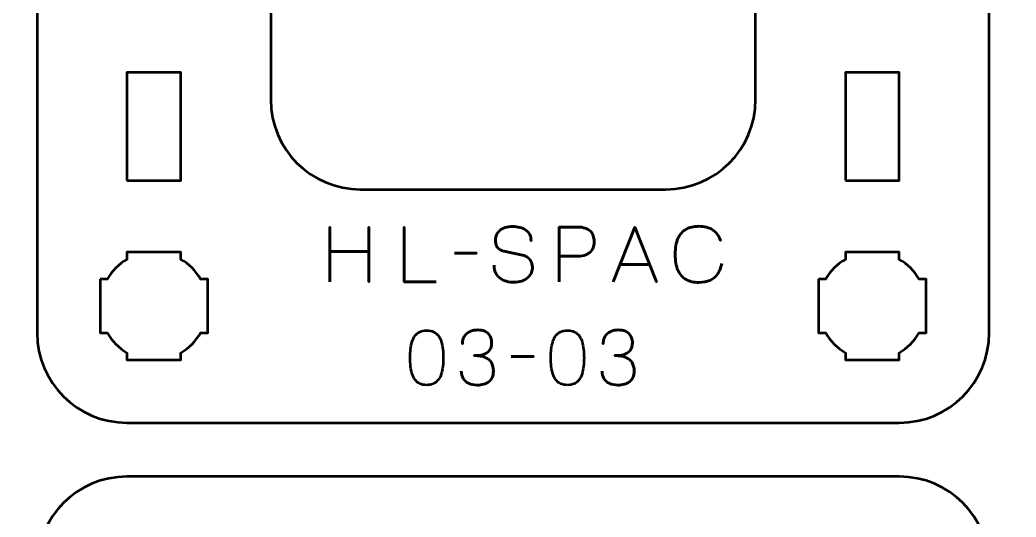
# Model space of a CAD drawing. Header units: centimetres. Extents: x -21 to 0, y -29.7 to 0.
# Drawn here: x -16.95 to -11.4, y -23.23 to -20.46 of the extents above; entities that cross this region are included whole.
import ezdxf

# ---------------------------------------------------------------- set-up
doc = ezdxf.new("R2010")
doc.units = ezdxf.units.CM
doc.header["$MEASUREMENT"] = 0
doc.layers.add('Layer 1', color=7, linetype='Continuous')

msp = doc.modelspace()

# ---------------------------------------------------------------- linework, layer by layer
at = {"layer": 'Layer 1', "lineweight": 53}
for points in [[(-16.35, -21.35), (-16.05, -21.35), (-16.05, -20.75), (-16.35, -20.75), (-16.35, -21.35)], [(-12.35, -21.35), (-12.05, -21.35), (-12.05, -20.75), (-12.35, -20.75), (-12.35, -21.35)]]:
    msp.add_lwpolyline(points, close=True, dxfattribs=at)
at = {"layer": 'Layer 1', "color": 1, "lineweight": 53}
msp.add_open_spline([(-21.00003, -29.19995), (-21.00003, -29.19995), (-21.00003, -2.89992), (-21.00003, -2.89992), (-21.00003, -2.89992), (-21.00003, -2.81709), (-20.93286, -2.74992), (-20.85003, -2.74992), (-20.85003, -2.74992), (-20.7672, -2.74992), (-20.70003, -2.68275), (-20.70003, -2.59992), (-20.70003, -2.59992), (-20.70003, -2.51709), (-20.7672, -2.44992), (-20.85003, -2.44992), (-20.85003, -2.44992), (-20.93286, -2.44992), (-21.00003, -2.38275), (-21.00003, -2.29992), (-21.00003, -2.29992), (-21.00003, -2.21709), (-20.93286, -2.14992), (-20.85003, -2.14992), (-20.85003, -2.14992), (-20.7672, -2.14992), (-20.70003, -2.08275), (-20.70003, -1.99992), (-20.70003, -1.99992), (-20.70003, -1.91709), (-20.7672, -1.84992), (-20.85003, -1.84992), (-20.85003, -1.84992), (-20.93286, -1.84992), (-21.00003, -1.78275), (-21.00003, -1.69992), (-21.00003, -1.69992), (-21.00003, -1.61709), (-20.93286, -1.54992), (-20.85003, -1.54992), (-20.85003, -1.54992), (-20.7672, -1.54992), (-20.70003, -1.48275), (-20.70003, -1.39992), (-20.70003, -1.39992), (-20.70003, -1.31709), (-20.7672, -1.24992), (-20.85003, -1.24992), (-20.85003, -1.24992), (-20.93286, -1.24992), (-21.00003, -1.18275), (-21.00003, -1.09992), (-21.00003, -1.09992), (-21.00003, -1.09992), (-21.00003, -0.49992), (-21.00003, -0.49992), (-21.00003, -0.49992), (-21.00003, -0.22295), (-20.77694, 0.00004), (-20.49994, 0.00004), (-20.49994, 0.00004), (-20.49994, 0.00004), (-0.50008, 0.00004), (-0.50008, 0.00004), (-0.50008, 0.00004), (-0.22294, 0.00004), (0.00002, -0.22295), (0.00002, -0.49992), (0.00002, -0.49992), (0.00002, -0.49992), (0.00002, -29.19995), (0.00002, -29.19995), (0.00002, -29.19995), (0.00002, -29.47695), (-0.22294, -29.70004), (-0.50008, -29.70004), (-0.50008, -29.70004), (-0.50008, -29.70004), (-20.49994, -29.70004), (-20.49994, -29.70004), (-20.49994, -29.70004), (-20.77694, -29.70004), (-21.00003, -29.47695), (-21.00003, -29.19995)], degree=3, knots=[0, 0, 0, 0, 0.047619, 0.047619, 0.047619, 0.047619, 0.0952381, 0.0952381, 0.0952381, 0.0952381, 0.1428571, 0.1428571, 0.1428571, 0.1428571, 0.1904762, 0.1904762, 0.1904762, 0.1904762, 0.2380952, 0.2380952, 0.2380952, 0.2380952, 0.2857143, 0.2857143, 0.2857143, 0.2857143, 0.3333333, 0.3333333, 0.3333333, 0.3333333, 0.3809524, 0.3809524, 0.3809524, 0.3809524, 0.4285714, 0.4285714, 0.4285714, 0.4285714, 0.4761905, 0.4761905, 0.4761905, 0.4761905, 0.5238095, 0.5238095, 0.5238095, 0.5238095, 0.5714286, 0.5714286, 0.5714286, 0.5714286, 0.6190476, 0.6190476, 0.6190476, 0.6190476, 0.6666667, 0.6666667, 0.6666667, 0.6666667, 0.7142857, 0.7142857, 0.7142857, 0.7142857, 0.7619048, 0.7619048, 0.7619048, 0.7619048, 0.8095238, 0.8095238, 0.8095238, 0.8095238, 0.8571429, 0.8571429, 0.8571429, 0.8571429, 0.9047619, 0.9047619, 0.9047619, 0.9047619, 0.952381, 0.952381, 0.952381, 0.952381, 1, 1, 1, 1], dxfattribs=at)
at = {"layer": 'Layer 1', "color": 3, "lineweight": 53}
for points in [[(-16.85, -22.2), (-16.85, -22.2), (-16.85, -17.9), (-16.85, -17.9), (-16.85, -17.9), (-16.85, -17.62391), (-16.62609, -17.4), (-16.35, -17.4), (-16.35, -17.4), (-16.35, -17.4), (-12.05, -17.4), (-12.05, -17.4), (-12.05, -17.4), (-11.77391, -17.4), (-11.55, -17.62391), (-11.55, -17.9), (-11.55, -17.9), (-11.55, -17.9), (-11.55, -22.2), (-11.55, -22.2), (-11.55, -22.2), (-11.55, -22.47609), (-11.77391, -22.7), (-12.05, -22.7), (-12.05, -22.7), (-12.05, -22.7), (-16.35, -22.7), (-16.35, -22.7), (-16.35, -22.7), (-16.62609, -22.7), (-16.85, -22.47609), (-16.85, -22.2)], [(-16.85, -27.8), (-16.85, -27.8), (-16.85, -23.5), (-16.85, -23.5), (-16.85, -23.5), (-16.85, -23.22391), (-16.62609, -23), (-16.35, -23), (-16.35, -23), (-16.35, -23), (-12.05, -23), (-12.05, -23), (-12.05, -23), (-11.77391, -23), (-11.55, -23.22391), (-11.55, -23.5), (-11.55, -23.5), (-11.55, -23.5), (-11.55, -27.8), (-11.55, -27.8), (-11.55, -27.8), (-11.55, -28.07609), (-11.77391, -28.3), (-12.05, -28.3), (-12.05, -28.3), (-12.05, -28.3), (-16.35, -28.3), (-16.35, -28.3), (-16.35, -28.3), (-16.62609, -28.3), (-16.85, -28.07609), (-16.85, -27.8)]]:
    msp.add_open_spline(points, degree=3, knots=[0, 0, 0, 0, 0.125, 0.125, 0.125, 0.125, 0.25, 0.25, 0.25, 0.25, 0.375, 0.375, 0.375, 0.375, 0.5, 0.5, 0.5, 0.5, 0.625, 0.625, 0.625, 0.625, 0.75, 0.75, 0.75, 0.75, 0.875, 0.875, 0.875, 0.875, 1, 1, 1, 1], dxfattribs=at)
at = {"layer": 'Layer 1', "lineweight": 53}
for points, knots in [([(-15.55, -20.9), (-15.55, -20.9), (-15.55, -19.2), (-15.55, -19.2), (-15.55, -19.2), (-15.55, -18.92391), (-15.32609, -18.7), (-15.05, -18.7), (-15.05, -18.7), (-15.05, -18.7), (-13.35, -18.7), (-13.35, -18.7), (-13.35, -18.7), (-13.07391, -18.7), (-12.85, -18.92391), (-12.85, -19.2), (-12.85, -19.2), (-12.85, -19.2), (-12.85, -20.9), (-12.85, -20.9), (-12.85, -20.9), (-12.85, -21.17609), (-13.07391, -21.4), (-13.35, -21.4), (-13.35, -21.4), (-13.35, -21.4), (-15.05, -21.4), (-15.05, -21.4), (-15.05, -21.4), (-15.32609, -21.4), (-15.55, -21.17609), (-15.55, -20.9)], [0, 0, 0, 0, 0.125, 0.125, 0.125, 0.125, 0.25, 0.25, 0.25, 0.25, 0.375, 0.375, 0.375, 0.375, 0.5, 0.5, 0.5, 0.5, 0.625, 0.625, 0.625, 0.625, 0.75, 0.75, 0.75, 0.75, 0.875, 0.875, 0.875, 0.875, 1, 1, 1, 1]), ([(-16.5, -21.9), (-16.5, -21.9), (-16.45985, -21.9), (-16.45985, -21.9), (-16.45985, -21.9), (-16.4335, -21.85447), (-16.39553, -21.8165), (-16.35, -21.79015), (-16.35, -21.79015), (-16.35, -21.79015), (-16.35, -21.75), (-16.35, -21.75), (-16.35, -21.75), (-16.35, -21.75), (-16.2, -21.75), (-16.2, -21.75), (-16.2, -21.75), (-16.2, -21.75), (-16.05, -21.75), (-16.05, -21.75), (-16.05, -21.75), (-16.05, -21.75), (-16.05, -21.79015), (-16.05, -21.79015), (-16.05, -21.79015), (-16.00447, -21.8165), (-15.9665, -21.85447), (-15.94015, -21.9), (-15.94015, -21.9), (-15.94015, -21.9), (-15.9, -21.9), (-15.9, -21.9), (-15.9, -21.9), (-15.9, -21.9), (-15.9, -22.05), (-15.9, -22.05), (-15.9, -22.05), (-15.9, -22.05), (-15.9, -22.2), (-15.9, -22.2), (-15.9, -22.2), (-15.9, -22.2), (-15.94015, -22.2), (-15.94015, -22.2), (-15.94015, -22.2), (-15.9665, -22.24553), (-16.00447, -22.2835), (-16.05, -22.30985), (-16.05, -22.30985), (-16.05, -22.30985), (-16.05, -22.35), (-16.05, -22.35), (-16.05, -22.35), (-16.05, -22.35), (-16.2, -22.35), (-16.2, -22.35), (-16.2, -22.35), (-16.2, -22.35), (-16.35, -22.35), (-16.35, -22.35), (-16.35, -22.35), (-16.35, -22.35), (-16.35, -22.30985), (-16.35, -22.30985), (-16.35, -22.30985), (-16.39553, -22.2835), (-16.4335, -22.24553), (-16.45985, -22.2), (-16.45985, -22.2), (-16.45985, -22.2), (-16.5, -22.2), (-16.5, -22.2), (-16.5, -22.2), (-16.5, -22.2), (-16.5, -22.05), (-16.5, -22.05), (-16.5, -22.05), (-16.5, -22.05), (-16.5, -21.9), (-16.5, -21.9)], [0, 0, 0, 0, 0.05, 0.05, 0.05, 0.05, 0.1, 0.1, 0.1, 0.1, 0.15, 0.15, 0.15, 0.15, 0.2, 0.2, 0.2, 0.2, 0.25, 0.25, 0.25, 0.25, 0.3, 0.3, 0.3, 0.3, 0.35, 0.35, 0.35, 0.35, 0.4, 0.4, 0.4, 0.4, 0.45, 0.45, 0.45, 0.45, 0.5, 0.5, 0.5, 0.5, 0.55, 0.55, 0.55, 0.55, 0.6, 0.6, 0.6, 0.6, 0.65, 0.65, 0.65, 0.65, 0.7, 0.7, 0.7, 0.7, 0.75, 0.75, 0.75, 0.75, 0.8, 0.8, 0.8, 0.8, 0.85, 0.85, 0.85, 0.85, 0.9, 0.9, 0.9, 0.9, 0.95, 0.95, 0.95, 0.95, 1, 1, 1, 1]), ([(-12.5, -21.9), (-12.5, -21.9), (-12.45985, -21.9), (-12.45985, -21.9), (-12.45985, -21.9), (-12.4335, -21.85447), (-12.39553, -21.8165), (-12.35, -21.79015), (-12.35, -21.79015), (-12.35, -21.79015), (-12.35, -21.75), (-12.35, -21.75), (-12.35, -21.75), (-12.35, -21.75), (-12.2, -21.75), (-12.2, -21.75), (-12.2, -21.75), (-12.2, -21.75), (-12.05, -21.75), (-12.05, -21.75), (-12.05, -21.75), (-12.05, -21.75), (-12.05, -21.79015), (-12.05, -21.79015), (-12.05, -21.79015), (-12.00447, -21.8165), (-11.9665, -21.85447), (-11.94015, -21.9), (-11.94015, -21.9), (-11.94015, -21.9), (-11.9, -21.9), (-11.9, -21.9), (-11.9, -21.9), (-11.9, -21.9), (-11.9, -22.05), (-11.9, -22.05), (-11.9, -22.05), (-11.9, -22.05), (-11.9, -22.2), (-11.9, -22.2), (-11.9, -22.2), (-11.9, -22.2), (-11.94015, -22.2), (-11.94015, -22.2), (-11.94015, -22.2), (-11.9665, -22.24553), (-12.00447, -22.2835), (-12.05, -22.30985), (-12.05, -22.30985), (-12.05, -22.30985), (-12.05, -22.35), (-12.05, -22.35), (-12.05, -22.35), (-12.05, -22.35), (-12.2, -22.35), (-12.2, -22.35), (-12.2, -22.35), (-12.2, -22.35), (-12.35, -22.35), (-12.35, -22.35), (-12.35, -22.35), (-12.35, -22.35), (-12.35, -22.30985), (-12.35, -22.30985), (-12.35, -22.30985), (-12.39553, -22.2835), (-12.4335, -22.24553), (-12.45985, -22.2), (-12.45985, -22.2), (-12.45985, -22.2), (-12.5, -22.2), (-12.5, -22.2), (-12.5, -22.2), (-12.5, -22.2), (-12.5, -22.05), (-12.5, -22.05), (-12.5, -22.05), (-12.5, -22.05), (-12.5, -21.9), (-12.5, -21.9)], [0, 0, 0, 0, 0.05, 0.05, 0.05, 0.05, 0.1, 0.1, 0.1, 0.1, 0.15, 0.15, 0.15, 0.15, 0.2, 0.2, 0.2, 0.2, 0.25, 0.25, 0.25, 0.25, 0.3, 0.3, 0.3, 0.3, 0.35, 0.35, 0.35, 0.35, 0.4, 0.4, 0.4, 0.4, 0.45, 0.45, 0.45, 0.45, 0.5, 0.5, 0.5, 0.5, 0.55, 0.55, 0.55, 0.55, 0.6, 0.6, 0.6, 0.6, 0.65, 0.65, 0.65, 0.65, 0.7, 0.7, 0.7, 0.7, 0.75, 0.75, 0.75, 0.75, 0.8, 0.8, 0.8, 0.8, 0.85, 0.85, 0.85, 0.85, 0.9, 0.9, 0.9, 0.9, 0.95, 0.95, 0.95, 0.95, 1, 1, 1, 1])]:
    msp.add_open_spline(points, degree=3, knots=knots, dxfattribs=at)
at = {"layer": 'Layer 1', "color": 5, "lineweight": 53}
for points, knots in [([(-15.2198, -21.91494), (-15.2198, -21.91494), (-15.2198, -21.74603), (-15.2198, -21.74603), (-15.2198, -21.74603), (-15.2198, -21.74603), (-15.00433, -21.74603), (-15.00433, -21.74603), (-15.00433, -21.74603), (-15.00433, -21.74603), (-15.00433, -21.91494), (-15.00433, -21.91494), (-15.00433, -21.91494), (-15.00433, -21.91494), (-15.00433, -21.61014), (-15.00433, -21.61014), (-15.00433, -21.61014), (-15.00433, -21.61014), (-15.00433, -21.74603), (-15.00433, -21.74603), (-15.00433, -21.74603), (-15.00433, -21.74603), (-15.2198, -21.74603), (-15.2198, -21.74603), (-15.2198, -21.74603), (-15.2198, -21.74603), (-15.2198, -21.61014), (-15.2198, -21.61014), (-15.2198, -21.61014), (-15.2198, -21.61014), (-15.2198, -21.91494), (-15.2198, -21.91494)], [0, 0, 0, 0, 0.125, 0.125, 0.125, 0.125, 0.25, 0.25, 0.25, 0.25, 0.375, 0.375, 0.375, 0.375, 0.5, 0.5, 0.5, 0.5, 0.625, 0.625, 0.625, 0.625, 0.75, 0.75, 0.75, 0.75, 0.875, 0.875, 0.875, 0.875, 1, 1, 1, 1]), ([(-14.62841, -21.91494), (-14.62841, -21.91494), (-14.80663, -21.91494), (-14.80663, -21.91494), (-14.80663, -21.91494), (-14.80663, -21.91494), (-14.80663, -21.60972), (-14.80663, -21.60972), (-14.80663, -21.60972), (-14.80663, -21.60972), (-14.80663, -21.91494), (-14.80663, -21.91494), (-14.80663, -21.91494), (-14.80663, -21.91494), (-14.62841, -21.91494), (-14.62841, -21.91494)], [0, 0, 0, 0, 0.25, 0.25, 0.25, 0.25, 0.5, 0.5, 0.5, 0.5, 0.75, 0.75, 0.75, 0.75, 1, 1, 1, 1]), ([(-14.30626, -21.82265), (-14.30612, -21.83952), (-14.30316, -21.85398), (-14.29723, -21.86605), (-14.29723, -21.86605), (-14.29137, -21.87804), (-14.28319, -21.88785), (-14.27289, -21.89547), (-14.27289, -21.89547), (-14.26252, -21.90302), (-14.25059, -21.90859), (-14.23712, -21.91219), (-14.23712, -21.91219), (-14.22371, -21.91572), (-14.20932, -21.91748), (-14.19408, -21.91748), (-14.19408, -21.91748), (-14.1787, -21.91741), (-14.16487, -21.91515), (-14.15252, -21.91085), (-14.15252, -21.91085), (-14.14024, -21.90654), (-14.12973, -21.90076), (-14.12091, -21.89349), (-14.12091, -21.89349), (-14.11216, -21.88622), (-14.10539, -21.87811), (-14.10059, -21.86908), (-14.10059, -21.86908), (-14.09579, -21.86005), (-14.09325, -21.85081), (-14.0929, -21.84128), (-14.0929, -21.84128), (-14.09248, -21.82879), (-14.09431, -21.81736), (-14.09833, -21.80706), (-14.09833, -21.80706), (-14.10236, -21.79676), (-14.10857, -21.78815), (-14.11696, -21.7811), (-14.11696, -21.7811), (-14.12529, -21.77404), (-14.1358, -21.7691), (-14.14836, -21.76635), (-14.14836, -21.76635), (-14.14836, -21.76635), (-14.25207, -21.74391), (-14.25207, -21.74391), (-14.25207, -21.74391), (-14.26181, -21.74187), (-14.27021, -21.73841), (-14.27712, -21.73361), (-14.27712, -21.73361), (-14.28404, -21.72875), (-14.2894, -21.72204), (-14.29307, -21.71343), (-14.29307, -21.71343), (-14.29674, -21.7049), (-14.29864, -21.69403), (-14.29864, -21.68084), (-14.29864, -21.68084), (-14.29864, -21.67082), (-14.29659, -21.66137), (-14.29243, -21.65248), (-14.29243, -21.65248), (-14.28834, -21.64359), (-14.28227, -21.63575), (-14.2743, -21.62884), (-14.2743, -21.62884), (-14.26633, -21.622), (-14.25645, -21.61663), (-14.24474, -21.61275), (-14.24474, -21.61275), (-14.23295, -21.6088), (-14.21948, -21.60683), (-14.20424, -21.60676), (-14.20424, -21.60676), (-14.18893, -21.60676), (-14.17489, -21.60852), (-14.16205, -21.61205), (-14.16205, -21.61205), (-14.14928, -21.61558), (-14.1382, -21.62066), (-14.12889, -21.62743), (-14.12889, -21.62743), (-14.11957, -21.6342), (-14.11238, -21.64253), (-14.10744, -21.65226), (-14.10744, -21.65226), (-14.1025, -21.66207), (-14.10017, -21.67329), (-14.10052, -21.68592), (-14.10052, -21.68592), (-14.10017, -21.67329), (-14.1025, -21.66207), (-14.10744, -21.65226), (-14.10744, -21.65226), (-14.11238, -21.64253), (-14.11957, -21.6342), (-14.12889, -21.62743), (-14.12889, -21.62743), (-14.1382, -21.62066), (-14.14928, -21.61558), (-14.16205, -21.61205), (-14.16205, -21.61205), (-14.17489, -21.60852), (-14.18893, -21.60676), (-14.20424, -21.60676), (-14.20424, -21.60676), (-14.21948, -21.60683), (-14.23295, -21.6088), (-14.24474, -21.61275), (-14.24474, -21.61275), (-14.25645, -21.61663), (-14.26633, -21.622), (-14.2743, -21.62884), (-14.2743, -21.62884), (-14.28227, -21.63575), (-14.28834, -21.64359), (-14.29243, -21.65248), (-14.29243, -21.65248), (-14.29659, -21.66137), (-14.29864, -21.67082), (-14.29864, -21.68084), (-14.29864, -21.68084), (-14.29864, -21.69403), (-14.29681, -21.7049), (-14.29328, -21.71336), (-14.29328, -21.71336), (-14.28968, -21.7219), (-14.28439, -21.72853), (-14.27747, -21.7334), (-14.27747, -21.7334), (-14.27056, -21.7382), (-14.26209, -21.74173), (-14.25207, -21.74391), (-14.25207, -21.74391), (-14.25207, -21.74391), (-14.14836, -21.76635), (-14.14836, -21.76635), (-14.14836, -21.76635), (-14.13552, -21.7691), (-14.12493, -21.77404), (-14.11661, -21.7811), (-14.11661, -21.7811), (-14.10821, -21.78815), (-14.10207, -21.79676), (-14.09812, -21.80706), (-14.09812, -21.80706), (-14.09424, -21.81736), (-14.09248, -21.82879), (-14.0929, -21.84128), (-14.0929, -21.84128), (-14.09325, -21.85081), (-14.09579, -21.86005), (-14.10059, -21.86908), (-14.10059, -21.86908), (-14.10539, -21.87811), (-14.11216, -21.88622), (-14.12091, -21.89349), (-14.12091, -21.89349), (-14.12973, -21.90076), (-14.14024, -21.90654), (-14.15252, -21.91085), (-14.15252, -21.91085), (-14.16487, -21.91515), (-14.1787, -21.91741), (-14.19408, -21.91748), (-14.19408, -21.91748), (-14.20932, -21.91748), (-14.22371, -21.91572), (-14.23712, -21.91219), (-14.23712, -21.91219), (-14.25059, -21.90859), (-14.26252, -21.90302), (-14.27289, -21.89547), (-14.27289, -21.89547), (-14.28319, -21.88785), (-14.29137, -21.87804), (-14.29723, -21.86605), (-14.29723, -21.86605), (-14.30316, -21.85398), (-14.30612, -21.83952), (-14.30626, -21.82265)], [0, 0, 0, 0, 0.0217391, 0.0217391, 0.0217391, 0.0217391, 0.0434783, 0.0434783, 0.0434783, 0.0434783, 0.0652174, 0.0652174, 0.0652174, 0.0652174, 0.0869565, 0.0869565, 0.0869565, 0.0869565, 0.1086957, 0.1086957, 0.1086957, 0.1086957, 0.1304348, 0.1304348, 0.1304348, 0.1304348, 0.1521739, 0.1521739, 0.1521739, 0.1521739, 0.173913, 0.173913, 0.173913, 0.173913, 0.1956522, 0.1956522, 0.1956522, 0.1956522, 0.2173913, 0.2173913, 0.2173913, 0.2173913, 0.2391304, 0.2391304, 0.2391304, 0.2391304, 0.2608696, 0.2608696, 0.2608696, 0.2608696, 0.2826087, 0.2826087, 0.2826087, 0.2826087, 0.3043478, 0.3043478, 0.3043478, 0.3043478, 0.326087, 0.326087, 0.326087, 0.326087, 0.3478261, 0.3478261, 0.3478261, 0.3478261, 0.3695652, 0.3695652, 0.3695652, 0.3695652, 0.3913043, 0.3913043, 0.3913043, 0.3913043, 0.4130435, 0.4130435, 0.4130435, 0.4130435, 0.4347826, 0.4347826, 0.4347826, 0.4347826, 0.4565217, 0.4565217, 0.4565217, 0.4565217, 0.4782609, 0.4782609, 0.4782609, 0.4782609, 0.5, 0.5, 0.5, 0.5, 0.5217391, 0.5217391, 0.5217391, 0.5217391, 0.5434783, 0.5434783, 0.5434783, 0.5434783, 0.5652174, 0.5652174, 0.5652174, 0.5652174, 0.5869565, 0.5869565, 0.5869565, 0.5869565, 0.6086957, 0.6086957, 0.6086957, 0.6086957, 0.6304348, 0.6304348, 0.6304348, 0.6304348, 0.6521739, 0.6521739, 0.6521739, 0.6521739, 0.673913, 0.673913, 0.673913, 0.673913, 0.6956522, 0.6956522, 0.6956522, 0.6956522, 0.7173913, 0.7173913, 0.7173913, 0.7173913, 0.7391304, 0.7391304, 0.7391304, 0.7391304, 0.7608696, 0.7608696, 0.7608696, 0.7608696, 0.7826087, 0.7826087, 0.7826087, 0.7826087, 0.8043478, 0.8043478, 0.8043478, 0.8043478, 0.826087, 0.826087, 0.826087, 0.826087, 0.8478261, 0.8478261, 0.8478261, 0.8478261, 0.8695652, 0.8695652, 0.8695652, 0.8695652, 0.8913043, 0.8913043, 0.8913043, 0.8913043, 0.9130435, 0.9130435, 0.9130435, 0.9130435, 0.9347826, 0.9347826, 0.9347826, 0.9347826, 0.9565217, 0.9565217, 0.9565217, 0.9565217, 0.9782609, 0.9782609, 0.9782609, 0.9782609, 1, 1, 1, 1]), ([(-13.94431, -21.91494), (-13.94431, -21.91494), (-13.94431, -21.60972), (-13.94431, -21.60972), (-13.94431, -21.60972), (-13.94431, -21.60972), (-13.84694, -21.60972), (-13.84694, -21.60972), (-13.84694, -21.60972), (-13.82747, -21.60979), (-13.81146, -21.61198), (-13.79883, -21.61621), (-13.79883, -21.61621), (-13.78627, -21.62037), (-13.77639, -21.62616), (-13.76926, -21.6335), (-13.76926, -21.6335), (-13.76214, -21.64076), (-13.75706, -21.64909), (-13.75395, -21.65847), (-13.75395, -21.65847), (-13.75092, -21.66786), (-13.74916, -21.67766), (-13.74873, -21.68804), (-13.74873, -21.68804), (-13.74824, -21.69841), (-13.74944, -21.70857), (-13.75226, -21.71844), (-13.75226, -21.71844), (-13.75515, -21.72832), (-13.76002, -21.73728), (-13.76701, -21.74533), (-13.76701, -21.74533), (-13.77392, -21.75337), (-13.7833, -21.75979), (-13.79509, -21.76452), (-13.79509, -21.76452), (-13.80687, -21.76931), (-13.82147, -21.77171), (-13.8389, -21.77185), (-13.8389, -21.77185), (-13.8389, -21.77185), (-13.94431, -21.77185), (-13.94431, -21.77185), (-13.94431, -21.77185), (-13.94431, -21.77185), (-13.8389, -21.77185), (-13.8389, -21.77185), (-13.8389, -21.77185), (-13.82183, -21.77171), (-13.80736, -21.76931), (-13.79565, -21.76452), (-13.79565, -21.76452), (-13.78387, -21.75979), (-13.77448, -21.75337), (-13.76743, -21.74533), (-13.76743, -21.74533), (-13.76044, -21.73728), (-13.75543, -21.72832), (-13.75247, -21.71844), (-13.75247, -21.71844), (-13.74951, -21.70857), (-13.74824, -21.69841), (-13.74873, -21.68804), (-13.74873, -21.68804), (-13.74916, -21.67766), (-13.75092, -21.66786), (-13.75409, -21.65847), (-13.75409, -21.65847), (-13.7572, -21.64909), (-13.76242, -21.64076), (-13.76955, -21.6335), (-13.76955, -21.6335), (-13.77674, -21.62616), (-13.78662, -21.62037), (-13.79918, -21.61621), (-13.79918, -21.61621), (-13.81181, -21.61198), (-13.82768, -21.60979), (-13.84694, -21.60972), (-13.84694, -21.60972), (-13.84694, -21.60972), (-13.94431, -21.60972), (-13.94431, -21.60972), (-13.94431, -21.60972), (-13.94431, -21.60972), (-13.94431, -21.91494), (-13.94431, -21.91494)], [0, 0, 0, 0, 0.0454545, 0.0454545, 0.0454545, 0.0454545, 0.0909091, 0.0909091, 0.0909091, 0.0909091, 0.1363636, 0.1363636, 0.1363636, 0.1363636, 0.1818182, 0.1818182, 0.1818182, 0.1818182, 0.2272727, 0.2272727, 0.2272727, 0.2272727, 0.2727273, 0.2727273, 0.2727273, 0.2727273, 0.3181818, 0.3181818, 0.3181818, 0.3181818, 0.3636364, 0.3636364, 0.3636364, 0.3636364, 0.4090909, 0.4090909, 0.4090909, 0.4090909, 0.4545455, 0.4545455, 0.4545455, 0.4545455, 0.5, 0.5, 0.5, 0.5, 0.5454545, 0.5454545, 0.5454545, 0.5454545, 0.5909091, 0.5909091, 0.5909091, 0.5909091, 0.6363636, 0.6363636, 0.6363636, 0.6363636, 0.6818182, 0.6818182, 0.6818182, 0.6818182, 0.7272727, 0.7272727, 0.7272727, 0.7272727, 0.7727273, 0.7727273, 0.7727273, 0.7727273, 0.8181818, 0.8181818, 0.8181818, 0.8181818, 0.8636364, 0.8636364, 0.8636364, 0.8636364, 0.9090909, 0.9090909, 0.9090909, 0.9090909, 0.9545455, 0.9545455, 0.9545455, 0.9545455, 1, 1, 1, 1]), ([(-13.64375, -21.91494), (-13.64375, -21.91494), (-13.52268, -21.60972), (-13.52268, -21.60972), (-13.52268, -21.60972), (-13.52268, -21.60972), (-13.40118, -21.91494), (-13.40118, -21.91494), (-13.40118, -21.91494), (-13.40118, -21.91494), (-13.52268, -21.60972), (-13.52268, -21.60972), (-13.52268, -21.60972), (-13.52268, -21.60972), (-13.64375, -21.91494), (-13.64375, -21.91494)], [0, 0, 0, 0, 0.25, 0.25, 0.25, 0.25, 0.5, 0.5, 0.5, 0.5, 0.75, 0.75, 0.75, 0.75, 1, 1, 1, 1]), ([(-13.03881, -21.81249), (-13.04333, -21.83669), (-13.05123, -21.85666), (-13.06231, -21.87232), (-13.06231, -21.87232), (-13.07345, -21.88792), (-13.08771, -21.89949), (-13.10506, -21.90704), (-13.10506, -21.90704), (-13.12235, -21.91459), (-13.14267, -21.9184), (-13.16581, -21.91833), (-13.16581, -21.91833), (-13.19396, -21.9184), (-13.21788, -21.91296), (-13.2375, -21.90189), (-13.2375, -21.90189), (-13.25711, -21.89088), (-13.27207, -21.87388), (-13.28237, -21.85081), (-13.28237, -21.85081), (-13.29267, -21.82773), (-13.29782, -21.79817), (-13.29789, -21.76212), (-13.29789, -21.76212), (-13.29782, -21.72621), (-13.29267, -21.69671), (-13.28237, -21.67364), (-13.28237, -21.67364), (-13.27207, -21.65057), (-13.25711, -21.6335), (-13.2375, -21.62242), (-13.2375, -21.62242), (-13.21788, -21.61134), (-13.19396, -21.60584), (-13.16581, -21.60591), (-13.16581, -21.60591), (-13.13568, -21.60584), (-13.11043, -21.61226), (-13.09011, -21.62517), (-13.09011, -21.62517), (-13.06986, -21.63808), (-13.05497, -21.65805), (-13.04559, -21.68507), (-13.04559, -21.68507), (-13.05497, -21.65805), (-13.06986, -21.63808), (-13.09011, -21.62517), (-13.09011, -21.62517), (-13.11043, -21.61226), (-13.13568, -21.60584), (-13.16581, -21.60591), (-13.16581, -21.60591), (-13.19396, -21.60584), (-13.21788, -21.61134), (-13.2375, -21.62242), (-13.2375, -21.62242), (-13.25711, -21.6335), (-13.27207, -21.65057), (-13.28237, -21.67364), (-13.28237, -21.67364), (-13.29267, -21.69671), (-13.29782, -21.72621), (-13.29789, -21.76212), (-13.29789, -21.76212), (-13.29782, -21.79817), (-13.29267, -21.82773), (-13.28237, -21.85081), (-13.28237, -21.85081), (-13.27207, -21.87388), (-13.25711, -21.89088), (-13.2375, -21.90189), (-13.2375, -21.90189), (-13.21788, -21.91296), (-13.19396, -21.9184), (-13.16581, -21.91833), (-13.16581, -21.91833), (-13.14267, -21.9184), (-13.12235, -21.91459), (-13.10506, -21.90704), (-13.10506, -21.90704), (-13.08771, -21.89949), (-13.07345, -21.88792), (-13.06231, -21.87232), (-13.06231, -21.87232), (-13.05123, -21.85666), (-13.04333, -21.83669), (-13.03881, -21.81249)], [0, 0, 0, 0, 0.0454545, 0.0454545, 0.0454545, 0.0454545, 0.0909091, 0.0909091, 0.0909091, 0.0909091, 0.1363636, 0.1363636, 0.1363636, 0.1363636, 0.1818182, 0.1818182, 0.1818182, 0.1818182, 0.2272727, 0.2272727, 0.2272727, 0.2272727, 0.2727273, 0.2727273, 0.2727273, 0.2727273, 0.3181818, 0.3181818, 0.3181818, 0.3181818, 0.3636364, 0.3636364, 0.3636364, 0.3636364, 0.4090909, 0.4090909, 0.4090909, 0.4090909, 0.4545455, 0.4545455, 0.4545455, 0.4545455, 0.5, 0.5, 0.5, 0.5, 0.5454545, 0.5454545, 0.5454545, 0.5454545, 0.5909091, 0.5909091, 0.5909091, 0.5909091, 0.6363636, 0.6363636, 0.6363636, 0.6363636, 0.6818182, 0.6818182, 0.6818182, 0.6818182, 0.7272727, 0.7272727, 0.7272727, 0.7272727, 0.7727273, 0.7727273, 0.7727273, 0.7727273, 0.8181818, 0.8181818, 0.8181818, 0.8181818, 0.8636364, 0.8636364, 0.8636364, 0.8636364, 0.9090909, 0.9090909, 0.9090909, 0.9090909, 0.9545455, 0.9545455, 0.9545455, 0.9545455, 1, 1, 1, 1]), ([(-14.52639, -21.75534), (-14.52639, -21.75534), (-14.4032, -21.75534), (-14.4032, -21.75534), (-14.4032, -21.75534), (-14.4032, -21.75534), (-14.52639, -21.75534), (-14.52639, -21.75534)], [0, 0, 0, 0, 0.5, 0.5, 0.5, 0.5, 1, 1, 1, 1]), ([(-13.60565, -21.81884), (-13.60565, -21.81884), (-13.43971, -21.81884), (-13.43971, -21.81884), (-13.43971, -21.81884), (-13.43971, -21.81884), (-13.60565, -21.81884), (-13.60565, -21.81884)], [0, 0, 0, 0, 0.5, 0.5, 0.5, 0.5, 1, 1, 1, 1]), ([(-14.48871, -22.41363), (-14.48864, -22.42887), (-14.48511, -22.44213), (-14.47813, -22.45363), (-14.47813, -22.45363), (-14.47114, -22.46506), (-14.46119, -22.47402), (-14.44821, -22.48044), (-14.44821, -22.48044), (-14.43523, -22.48686), (-14.41964, -22.49011), (-14.4015, -22.49025), (-14.4015, -22.49025), (-14.38789, -22.49025), (-14.37554, -22.48884), (-14.36432, -22.48588), (-14.36432, -22.48588), (-14.35317, -22.48291), (-14.34358, -22.47833), (-14.33546, -22.47205), (-14.33546, -22.47205), (-14.32735, -22.46577), (-14.32114, -22.45765), (-14.3167, -22.44778), (-14.3167, -22.44778), (-14.31232, -22.43783), (-14.31014, -22.4259), (-14.31007, -22.41193), (-14.31007, -22.41193), (-14.30999, -22.39331), (-14.3138, -22.37757), (-14.32135, -22.3648), (-14.32135, -22.3648), (-14.3289, -22.35203), (-14.34062, -22.34244), (-14.35635, -22.33588), (-14.35635, -22.33588), (-14.37208, -22.32931), (-14.39226, -22.326), (-14.41674, -22.326), (-14.41674, -22.326), (-14.39847, -22.32607), (-14.38316, -22.32438), (-14.37067, -22.32092), (-14.37067, -22.32092), (-14.35825, -22.31746), (-14.34831, -22.31259), (-14.34083, -22.30624), (-14.34083, -22.30624), (-14.33335, -22.29996), (-14.32792, -22.29248), (-14.32467, -22.28388), (-14.32467, -22.28388), (-14.32135, -22.27534), (-14.31973, -22.26596), (-14.3198, -22.25573), (-14.3198, -22.25573), (-14.31973, -22.24549), (-14.32114, -22.23604), (-14.32396, -22.22729), (-14.32396, -22.22729), (-14.32672, -22.21854), (-14.33123, -22.21085), (-14.33737, -22.20429), (-14.33737, -22.20429), (-14.34351, -22.19773), (-14.35162, -22.19258), (-14.36157, -22.18891), (-14.36157, -22.18891), (-14.37159, -22.18524), (-14.3838, -22.18341), (-14.39812, -22.18334), (-14.39812, -22.18334), (-14.41237, -22.18341), (-14.42486, -22.18552), (-14.43544, -22.18962), (-14.43544, -22.18962), (-14.4461, -22.19371), (-14.45484, -22.19928), (-14.4619, -22.20641), (-14.4619, -22.20641), (-14.46888, -22.21353), (-14.47411, -22.22165), (-14.47756, -22.23082), (-14.47756, -22.23082), (-14.48109, -22.23999), (-14.48278, -22.24973), (-14.48278, -22.25996), (-14.48278, -22.25996), (-14.48278, -22.24973), (-14.48109, -22.23999), (-14.47756, -22.23082), (-14.47756, -22.23082), (-14.47411, -22.22165), (-14.46888, -22.21353), (-14.4619, -22.20641), (-14.4619, -22.20641), (-14.45484, -22.19928), (-14.4461, -22.19371), (-14.43544, -22.18962), (-14.43544, -22.18962), (-14.42486, -22.18552), (-14.41237, -22.18341), (-14.39812, -22.18334), (-14.39812, -22.18334), (-14.3838, -22.18341), (-14.37159, -22.18524), (-14.36157, -22.18891), (-14.36157, -22.18891), (-14.35162, -22.19258), (-14.34351, -22.19773), (-14.33737, -22.20429), (-14.33737, -22.20429), (-14.33123, -22.21085), (-14.32672, -22.21854), (-14.32396, -22.22729), (-14.32396, -22.22729), (-14.32114, -22.23604), (-14.31973, -22.24549), (-14.3198, -22.25573), (-14.3198, -22.25573), (-14.31973, -22.26596), (-14.32135, -22.27534), (-14.32467, -22.28388), (-14.32467, -22.28388), (-14.32792, -22.29248), (-14.33335, -22.29996), (-14.34083, -22.30624), (-14.34083, -22.30624), (-14.34831, -22.31259), (-14.35825, -22.31746), (-14.37067, -22.32092), (-14.37067, -22.32092), (-14.38316, -22.32438), (-14.39847, -22.32607), (-14.41674, -22.326), (-14.41674, -22.326), (-14.39226, -22.326), (-14.37208, -22.32931), (-14.35635, -22.33588), (-14.35635, -22.33588), (-14.34062, -22.34244), (-14.3289, -22.35203), (-14.32135, -22.3648), (-14.32135, -22.3648), (-14.3138, -22.37757), (-14.30999, -22.39331), (-14.31007, -22.41193), (-14.31007, -22.41193), (-14.31014, -22.4259), (-14.31232, -22.43783), (-14.3167, -22.44778), (-14.3167, -22.44778), (-14.32114, -22.45765), (-14.32735, -22.46577), (-14.33546, -22.47205), (-14.33546, -22.47205), (-14.34358, -22.47833), (-14.35317, -22.48291), (-14.36432, -22.48588), (-14.36432, -22.48588), (-14.37554, -22.48884), (-14.38789, -22.49025), (-14.4015, -22.49025), (-14.4015, -22.49025), (-14.41964, -22.49011), (-14.43523, -22.48686), (-14.44821, -22.48044), (-14.44821, -22.48044), (-14.46119, -22.47402), (-14.47114, -22.46506), (-14.47813, -22.45363), (-14.47813, -22.45363), (-14.48511, -22.44213), (-14.48864, -22.42887), (-14.48871, -22.41363)], [0, 0, 0, 0, 0.0227273, 0.0227273, 0.0227273, 0.0227273, 0.0454545, 0.0454545, 0.0454545, 0.0454545, 0.0681818, 0.0681818, 0.0681818, 0.0681818, 0.0909091, 0.0909091, 0.0909091, 0.0909091, 0.1136364, 0.1136364, 0.1136364, 0.1136364, 0.1363636, 0.1363636, 0.1363636, 0.1363636, 0.1590909, 0.1590909, 0.1590909, 0.1590909, 0.1818182, 0.1818182, 0.1818182, 0.1818182, 0.2045455, 0.2045455, 0.2045455, 0.2045455, 0.2272727, 0.2272727, 0.2272727, 0.2272727, 0.25, 0.25, 0.25, 0.25, 0.2727273, 0.2727273, 0.2727273, 0.2727273, 0.2954545, 0.2954545, 0.2954545, 0.2954545, 0.3181818, 0.3181818, 0.3181818, 0.3181818, 0.3409091, 0.3409091, 0.3409091, 0.3409091, 0.3636364, 0.3636364, 0.3636364, 0.3636364, 0.3863636, 0.3863636, 0.3863636, 0.3863636, 0.4090909, 0.4090909, 0.4090909, 0.4090909, 0.4318182, 0.4318182, 0.4318182, 0.4318182, 0.4545455, 0.4545455, 0.4545455, 0.4545455, 0.4772727, 0.4772727, 0.4772727, 0.4772727, 0.5, 0.5, 0.5, 0.5, 0.5227273, 0.5227273, 0.5227273, 0.5227273, 0.5454545, 0.5454545, 0.5454545, 0.5454545, 0.5681818, 0.5681818, 0.5681818, 0.5681818, 0.5909091, 0.5909091, 0.5909091, 0.5909091, 0.6136364, 0.6136364, 0.6136364, 0.6136364, 0.6363636, 0.6363636, 0.6363636, 0.6363636, 0.6590909, 0.6590909, 0.6590909, 0.6590909, 0.6818182, 0.6818182, 0.6818182, 0.6818182, 0.7045455, 0.7045455, 0.7045455, 0.7045455, 0.7272727, 0.7272727, 0.7272727, 0.7272727, 0.75, 0.75, 0.75, 0.75, 0.7727273, 0.7727273, 0.7727273, 0.7727273, 0.7954545, 0.7954545, 0.7954545, 0.7954545, 0.8181818, 0.8181818, 0.8181818, 0.8181818, 0.8409091, 0.8409091, 0.8409091, 0.8409091, 0.8636364, 0.8636364, 0.8636364, 0.8636364, 0.8863636, 0.8863636, 0.8863636, 0.8863636, 0.9090909, 0.9090909, 0.9090909, 0.9090909, 0.9318182, 0.9318182, 0.9318182, 0.9318182, 0.9545455, 0.9545455, 0.9545455, 0.9545455, 0.9772727, 0.9772727, 0.9772727, 0.9772727, 1, 1, 1, 1]), ([(-13.70513, -22.41363), (-13.70506, -22.42887), (-13.70153, -22.44213), (-13.69455, -22.45363), (-13.69455, -22.45363), (-13.68756, -22.46506), (-13.67761, -22.47402), (-13.66463, -22.48044), (-13.66463, -22.48044), (-13.65165, -22.48686), (-13.63606, -22.49011), (-13.61792, -22.49025), (-13.61792, -22.49025), (-13.60431, -22.49025), (-13.59196, -22.48884), (-13.58074, -22.48588), (-13.58074, -22.48588), (-13.56959, -22.48291), (-13.56, -22.47833), (-13.55188, -22.47205), (-13.55188, -22.47205), (-13.54377, -22.46577), (-13.53756, -22.45765), (-13.53312, -22.44778), (-13.53312, -22.44778), (-13.52874, -22.43783), (-13.52656, -22.4259), (-13.52649, -22.41193), (-13.52649, -22.41193), (-13.52641, -22.39331), (-13.53022, -22.37757), (-13.53777, -22.3648), (-13.53777, -22.3648), (-13.54532, -22.35203), (-13.55704, -22.34244), (-13.57277, -22.33588), (-13.57277, -22.33588), (-13.5885, -22.32931), (-13.60868, -22.326), (-13.63316, -22.326), (-13.63316, -22.326), (-13.61489, -22.32607), (-13.59958, -22.32438), (-13.58709, -22.32092), (-13.58709, -22.32092), (-13.57467, -22.31746), (-13.56473, -22.31259), (-13.55725, -22.30624), (-13.55725, -22.30624), (-13.54977, -22.29996), (-13.54434, -22.29248), (-13.54109, -22.28388), (-13.54109, -22.28388), (-13.53777, -22.27534), (-13.53615, -22.26596), (-13.53622, -22.25573), (-13.53622, -22.25573), (-13.53615, -22.24549), (-13.53756, -22.23604), (-13.54038, -22.22729), (-13.54038, -22.22729), (-13.54314, -22.21854), (-13.54765, -22.21085), (-13.55379, -22.20429), (-13.55379, -22.20429), (-13.55993, -22.19773), (-13.56804, -22.19258), (-13.57799, -22.18891), (-13.57799, -22.18891), (-13.58801, -22.18524), (-13.60022, -22.18341), (-13.61454, -22.18334), (-13.61454, -22.18334), (-13.62879, -22.18341), (-13.64128, -22.18552), (-13.65186, -22.18962), (-13.65186, -22.18962), (-13.66252, -22.19371), (-13.67126, -22.19928), (-13.67832, -22.20641), (-13.67832, -22.20641), (-13.6853, -22.21353), (-13.69053, -22.22165), (-13.69398, -22.23082), (-13.69398, -22.23082), (-13.69751, -22.23999), (-13.6992, -22.24973), (-13.6992, -22.25996), (-13.6992, -22.25996), (-13.6992, -22.24973), (-13.69751, -22.23999), (-13.69398, -22.23082), (-13.69398, -22.23082), (-13.69053, -22.22165), (-13.6853, -22.21353), (-13.67832, -22.20641), (-13.67832, -22.20641), (-13.67126, -22.19928), (-13.66252, -22.19371), (-13.65186, -22.18962), (-13.65186, -22.18962), (-13.64128, -22.18552), (-13.62879, -22.18341), (-13.61454, -22.18334), (-13.61454, -22.18334), (-13.60022, -22.18341), (-13.58801, -22.18524), (-13.57799, -22.18891), (-13.57799, -22.18891), (-13.56804, -22.19258), (-13.55993, -22.19773), (-13.55379, -22.20429), (-13.55379, -22.20429), (-13.54765, -22.21085), (-13.54314, -22.21854), (-13.54038, -22.22729), (-13.54038, -22.22729), (-13.53756, -22.23604), (-13.53615, -22.24549), (-13.53622, -22.25573), (-13.53622, -22.25573), (-13.53615, -22.26596), (-13.53777, -22.27534), (-13.54109, -22.28388), (-13.54109, -22.28388), (-13.54434, -22.29248), (-13.54977, -22.29996), (-13.55725, -22.30624), (-13.55725, -22.30624), (-13.56473, -22.31259), (-13.57467, -22.31746), (-13.58709, -22.32092), (-13.58709, -22.32092), (-13.59958, -22.32438), (-13.61489, -22.32607), (-13.63316, -22.326), (-13.63316, -22.326), (-13.60868, -22.326), (-13.5885, -22.32931), (-13.57277, -22.33588), (-13.57277, -22.33588), (-13.55704, -22.34244), (-13.54532, -22.35203), (-13.53777, -22.3648), (-13.53777, -22.3648), (-13.53022, -22.37757), (-13.52641, -22.39331), (-13.52649, -22.41193), (-13.52649, -22.41193), (-13.52656, -22.4259), (-13.52874, -22.43783), (-13.53312, -22.44778), (-13.53312, -22.44778), (-13.53756, -22.45765), (-13.54377, -22.46577), (-13.55188, -22.47205), (-13.55188, -22.47205), (-13.56, -22.47833), (-13.56959, -22.48291), (-13.58074, -22.48588), (-13.58074, -22.48588), (-13.59196, -22.48884), (-13.60431, -22.49025), (-13.61792, -22.49025), (-13.61792, -22.49025), (-13.63606, -22.49011), (-13.65165, -22.48686), (-13.66463, -22.48044), (-13.66463, -22.48044), (-13.67761, -22.47402), (-13.68756, -22.46506), (-13.69455, -22.45363), (-13.69455, -22.45363), (-13.70153, -22.44213), (-13.70506, -22.42887), (-13.70513, -22.41363)], [0, 0, 0, 0, 0.0227273, 0.0227273, 0.0227273, 0.0227273, 0.0454545, 0.0454545, 0.0454545, 0.0454545, 0.0681818, 0.0681818, 0.0681818, 0.0681818, 0.0909091, 0.0909091, 0.0909091, 0.0909091, 0.1136364, 0.1136364, 0.1136364, 0.1136364, 0.1363636, 0.1363636, 0.1363636, 0.1363636, 0.1590909, 0.1590909, 0.1590909, 0.1590909, 0.1818182, 0.1818182, 0.1818182, 0.1818182, 0.2045455, 0.2045455, 0.2045455, 0.2045455, 0.2272727, 0.2272727, 0.2272727, 0.2272727, 0.25, 0.25, 0.25, 0.25, 0.2727273, 0.2727273, 0.2727273, 0.2727273, 0.2954545, 0.2954545, 0.2954545, 0.2954545, 0.3181818, 0.3181818, 0.3181818, 0.3181818, 0.3409091, 0.3409091, 0.3409091, 0.3409091, 0.3636364, 0.3636364, 0.3636364, 0.3636364, 0.3863636, 0.3863636, 0.3863636, 0.3863636, 0.4090909, 0.4090909, 0.4090909, 0.4090909, 0.4318182, 0.4318182, 0.4318182, 0.4318182, 0.4545455, 0.4545455, 0.4545455, 0.4545455, 0.4772727, 0.4772727, 0.4772727, 0.4772727, 0.5, 0.5, 0.5, 0.5, 0.5227273, 0.5227273, 0.5227273, 0.5227273, 0.5454545, 0.5454545, 0.5454545, 0.5454545, 0.5681818, 0.5681818, 0.5681818, 0.5681818, 0.5909091, 0.5909091, 0.5909091, 0.5909091, 0.6136364, 0.6136364, 0.6136364, 0.6136364, 0.6363636, 0.6363636, 0.6363636, 0.6363636, 0.6590909, 0.6590909, 0.6590909, 0.6590909, 0.6818182, 0.6818182, 0.6818182, 0.6818182, 0.7045455, 0.7045455, 0.7045455, 0.7045455, 0.7272727, 0.7272727, 0.7272727, 0.7272727, 0.75, 0.75, 0.75, 0.75, 0.7727273, 0.7727273, 0.7727273, 0.7727273, 0.7954545, 0.7954545, 0.7954545, 0.7954545, 0.8181818, 0.8181818, 0.8181818, 0.8181818, 0.8409091, 0.8409091, 0.8409091, 0.8409091, 0.8636364, 0.8636364, 0.8636364, 0.8636364, 0.8863636, 0.8863636, 0.8863636, 0.8863636, 0.9090909, 0.9090909, 0.9090909, 0.9090909, 0.9318182, 0.9318182, 0.9318182, 0.9318182, 0.9545455, 0.9545455, 0.9545455, 0.9545455, 0.9772727, 0.9772727, 0.9772727, 0.9772727, 1, 1, 1, 1]), ([(-14.68132, -22.49025), (-14.66651, -22.49018), (-14.65374, -22.48757), (-14.64308, -22.48249), (-14.64308, -22.48249), (-14.6325, -22.47741), (-14.62368, -22.47014), (-14.61663, -22.4609), (-14.61663, -22.4609), (-14.60964, -22.45159), (-14.60414, -22.44058), (-14.60005, -22.42788), (-14.60005, -22.42788), (-14.59602, -22.41518), (-14.59313, -22.40128), (-14.59151, -22.38604), (-14.59151, -22.38604), (-14.58981, -22.3708), (-14.58897, -22.35478), (-14.58904, -22.33785), (-14.58904, -22.33785), (-14.58897, -22.32099), (-14.58981, -22.30497), (-14.59151, -22.2898), (-14.59151, -22.2898), (-14.59313, -22.27463), (-14.59602, -22.26066), (-14.60005, -22.24796), (-14.60005, -22.24796), (-14.60414, -22.23533), (-14.60964, -22.22433), (-14.61663, -22.21494), (-14.61663, -22.21494), (-14.62368, -22.20563), (-14.6325, -22.19836), (-14.64308, -22.19328), (-14.64308, -22.19328), (-14.65374, -22.18813), (-14.66651, -22.18552), (-14.68132, -22.18545), (-14.68132, -22.18545), (-14.69614, -22.18552), (-14.70891, -22.18813), (-14.71957, -22.19328), (-14.71957, -22.19328), (-14.73015, -22.19836), (-14.73897, -22.20563), (-14.74602, -22.21494), (-14.74602, -22.21494), (-14.75301, -22.22433), (-14.75851, -22.23533), (-14.7626, -22.24796), (-14.7626, -22.24796), (-14.76663, -22.26066), (-14.76952, -22.27463), (-14.77114, -22.2898), (-14.77114, -22.2898), (-14.77283, -22.30497), (-14.77368, -22.32099), (-14.77361, -22.33785), (-14.77361, -22.33785), (-14.77368, -22.35478), (-14.77283, -22.3708), (-14.77114, -22.38604), (-14.77114, -22.38604), (-14.76952, -22.40128), (-14.76663, -22.41518), (-14.7626, -22.42788), (-14.7626, -22.42788), (-14.75851, -22.44058), (-14.75301, -22.45159), (-14.74602, -22.4609), (-14.74602, -22.4609), (-14.73897, -22.47014), (-14.73015, -22.47741), (-14.71957, -22.48249), (-14.71957, -22.48249), (-14.70891, -22.48757), (-14.69614, -22.49018), (-14.68132, -22.49025)], [0, 0, 0, 0, 0.05, 0.05, 0.05, 0.05, 0.1, 0.1, 0.1, 0.1, 0.15, 0.15, 0.15, 0.15, 0.2, 0.2, 0.2, 0.2, 0.25, 0.25, 0.25, 0.25, 0.3, 0.3, 0.3, 0.3, 0.35, 0.35, 0.35, 0.35, 0.4, 0.4, 0.4, 0.4, 0.45, 0.45, 0.45, 0.45, 0.5, 0.5, 0.5, 0.5, 0.55, 0.55, 0.55, 0.55, 0.6, 0.6, 0.6, 0.6, 0.65, 0.65, 0.65, 0.65, 0.7, 0.7, 0.7, 0.7, 0.75, 0.75, 0.75, 0.75, 0.8, 0.8, 0.8, 0.8, 0.85, 0.85, 0.85, 0.85, 0.9, 0.9, 0.9, 0.9, 0.95, 0.95, 0.95, 0.95, 1, 1, 1, 1]), ([(-14.68132, -22.49025), (-14.66651, -22.49018), (-14.65374, -22.48757), (-14.64308, -22.48249), (-14.64308, -22.48249), (-14.6325, -22.47741), (-14.62368, -22.47014), (-14.61663, -22.4609), (-14.61663, -22.4609), (-14.60964, -22.45159), (-14.60414, -22.44058), (-14.60005, -22.42788), (-14.60005, -22.42788), (-14.59602, -22.41518), (-14.59313, -22.40128), (-14.59151, -22.38604), (-14.59151, -22.38604), (-14.58981, -22.3708), (-14.58897, -22.35478), (-14.58904, -22.33785), (-14.58904, -22.33785), (-14.58897, -22.32099), (-14.58981, -22.30497), (-14.59151, -22.2898), (-14.59151, -22.2898), (-14.59313, -22.27463), (-14.59602, -22.26066), (-14.60005, -22.24796), (-14.60005, -22.24796), (-14.60414, -22.23533), (-14.60964, -22.22433), (-14.61663, -22.21494), (-14.61663, -22.21494), (-14.62368, -22.20563), (-14.6325, -22.19836), (-14.64308, -22.19328), (-14.64308, -22.19328), (-14.65374, -22.18813), (-14.66651, -22.18552), (-14.68132, -22.18545), (-14.68132, -22.18545), (-14.69614, -22.18552), (-14.70891, -22.18813), (-14.71957, -22.19328), (-14.71957, -22.19328), (-14.73015, -22.19836), (-14.73897, -22.20563), (-14.74602, -22.21494), (-14.74602, -22.21494), (-14.75301, -22.22433), (-14.75851, -22.23533), (-14.7626, -22.24796), (-14.7626, -22.24796), (-14.76663, -22.26066), (-14.76952, -22.27463), (-14.77114, -22.2898), (-14.77114, -22.2898), (-14.77283, -22.30497), (-14.77368, -22.32099), (-14.77361, -22.33785), (-14.77361, -22.33785), (-14.77368, -22.35478), (-14.77283, -22.3708), (-14.77114, -22.38604), (-14.77114, -22.38604), (-14.76952, -22.40128), (-14.76663, -22.41518), (-14.7626, -22.42788), (-14.7626, -22.42788), (-14.75851, -22.44058), (-14.75301, -22.45159), (-14.74602, -22.4609), (-14.74602, -22.4609), (-14.73897, -22.47014), (-14.73015, -22.47741), (-14.71957, -22.48249), (-14.71957, -22.48249), (-14.70891, -22.48757), (-14.69614, -22.49018), (-14.68132, -22.49025)], [0, 0, 0, 0, 0.05, 0.05, 0.05, 0.05, 0.1, 0.1, 0.1, 0.1, 0.15, 0.15, 0.15, 0.15, 0.2, 0.2, 0.2, 0.2, 0.25, 0.25, 0.25, 0.25, 0.3, 0.3, 0.3, 0.3, 0.35, 0.35, 0.35, 0.35, 0.4, 0.4, 0.4, 0.4, 0.45, 0.45, 0.45, 0.45, 0.5, 0.5, 0.5, 0.5, 0.55, 0.55, 0.55, 0.55, 0.6, 0.6, 0.6, 0.6, 0.65, 0.65, 0.65, 0.65, 0.7, 0.7, 0.7, 0.7, 0.75, 0.75, 0.75, 0.75, 0.8, 0.8, 0.8, 0.8, 0.85, 0.85, 0.85, 0.85, 0.9, 0.9, 0.9, 0.9, 0.95, 0.95, 0.95, 0.95, 1, 1, 1, 1]), ([(-13.89774, -22.49025), (-13.88293, -22.49018), (-13.87016, -22.48757), (-13.8595, -22.48249), (-13.8595, -22.48249), (-13.84892, -22.47741), (-13.8401, -22.47014), (-13.83305, -22.4609), (-13.83305, -22.4609), (-13.82606, -22.45159), (-13.82056, -22.44058), (-13.81647, -22.42788), (-13.81647, -22.42788), (-13.81244, -22.41518), (-13.80955, -22.40128), (-13.80793, -22.38604), (-13.80793, -22.38604), (-13.80623, -22.3708), (-13.80539, -22.35478), (-13.80546, -22.33785), (-13.80546, -22.33785), (-13.80539, -22.32099), (-13.80623, -22.30497), (-13.80793, -22.2898), (-13.80793, -22.2898), (-13.80955, -22.27463), (-13.81244, -22.26066), (-13.81647, -22.24796), (-13.81647, -22.24796), (-13.82056, -22.23533), (-13.82606, -22.22433), (-13.83305, -22.21494), (-13.83305, -22.21494), (-13.8401, -22.20563), (-13.84892, -22.19836), (-13.8595, -22.19328), (-13.8595, -22.19328), (-13.87016, -22.18813), (-13.88293, -22.18552), (-13.89774, -22.18545), (-13.89774, -22.18545), (-13.91256, -22.18552), (-13.92533, -22.18813), (-13.93599, -22.19328), (-13.93599, -22.19328), (-13.94657, -22.19836), (-13.95539, -22.20563), (-13.96244, -22.21494), (-13.96244, -22.21494), (-13.96943, -22.22433), (-13.97493, -22.23533), (-13.97902, -22.24796), (-13.97902, -22.24796), (-13.98305, -22.26066), (-13.98594, -22.27463), (-13.98756, -22.2898), (-13.98756, -22.2898), (-13.98925, -22.30497), (-13.9901, -22.32099), (-13.99003, -22.33785), (-13.99003, -22.33785), (-13.9901, -22.35478), (-13.98925, -22.3708), (-13.98756, -22.38604), (-13.98756, -22.38604), (-13.98594, -22.40128), (-13.98305, -22.41518), (-13.97902, -22.42788), (-13.97902, -22.42788), (-13.97493, -22.44058), (-13.96943, -22.45159), (-13.96244, -22.4609), (-13.96244, -22.4609), (-13.95539, -22.47014), (-13.94657, -22.47741), (-13.93599, -22.48249), (-13.93599, -22.48249), (-13.92533, -22.48757), (-13.91256, -22.49018), (-13.89774, -22.49025)], [0, 0, 0, 0, 0.05, 0.05, 0.05, 0.05, 0.1, 0.1, 0.1, 0.1, 0.15, 0.15, 0.15, 0.15, 0.2, 0.2, 0.2, 0.2, 0.25, 0.25, 0.25, 0.25, 0.3, 0.3, 0.3, 0.3, 0.35, 0.35, 0.35, 0.35, 0.4, 0.4, 0.4, 0.4, 0.45, 0.45, 0.45, 0.45, 0.5, 0.5, 0.5, 0.5, 0.55, 0.55, 0.55, 0.55, 0.6, 0.6, 0.6, 0.6, 0.65, 0.65, 0.65, 0.65, 0.7, 0.7, 0.7, 0.7, 0.75, 0.75, 0.75, 0.75, 0.8, 0.8, 0.8, 0.8, 0.85, 0.85, 0.85, 0.85, 0.9, 0.9, 0.9, 0.9, 0.95, 0.95, 0.95, 0.95, 1, 1, 1, 1]), ([(-13.89774, -22.49025), (-13.88293, -22.49018), (-13.87016, -22.48757), (-13.8595, -22.48249), (-13.8595, -22.48249), (-13.84892, -22.47741), (-13.8401, -22.47014), (-13.83305, -22.4609), (-13.83305, -22.4609), (-13.82606, -22.45159), (-13.82056, -22.44058), (-13.81647, -22.42788), (-13.81647, -22.42788), (-13.81244, -22.41518), (-13.80955, -22.40128), (-13.80793, -22.38604), (-13.80793, -22.38604), (-13.80623, -22.3708), (-13.80539, -22.35478), (-13.80546, -22.33785), (-13.80546, -22.33785), (-13.80539, -22.32099), (-13.80623, -22.30497), (-13.80793, -22.2898), (-13.80793, -22.2898), (-13.80955, -22.27463), (-13.81244, -22.26066), (-13.81647, -22.24796), (-13.81647, -22.24796), (-13.82056, -22.23533), (-13.82606, -22.22433), (-13.83305, -22.21494), (-13.83305, -22.21494), (-13.8401, -22.20563), (-13.84892, -22.19836), (-13.8595, -22.19328), (-13.8595, -22.19328), (-13.87016, -22.18813), (-13.88293, -22.18552), (-13.89774, -22.18545), (-13.89774, -22.18545), (-13.91256, -22.18552), (-13.92533, -22.18813), (-13.93599, -22.19328), (-13.93599, -22.19328), (-13.94657, -22.19836), (-13.95539, -22.20563), (-13.96244, -22.21494), (-13.96244, -22.21494), (-13.96943, -22.22433), (-13.97493, -22.23533), (-13.97902, -22.24796), (-13.97902, -22.24796), (-13.98305, -22.26066), (-13.98594, -22.27463), (-13.98756, -22.2898), (-13.98756, -22.2898), (-13.98925, -22.30497), (-13.9901, -22.32099), (-13.99003, -22.33785), (-13.99003, -22.33785), (-13.9901, -22.35478), (-13.98925, -22.3708), (-13.98756, -22.38604), (-13.98756, -22.38604), (-13.98594, -22.40128), (-13.98305, -22.41518), (-13.97902, -22.42788), (-13.97902, -22.42788), (-13.97493, -22.44058), (-13.96943, -22.45159), (-13.96244, -22.4609), (-13.96244, -22.4609), (-13.95539, -22.47014), (-13.94657, -22.47741), (-13.93599, -22.48249), (-13.93599, -22.48249), (-13.92533, -22.48757), (-13.91256, -22.49018), (-13.89774, -22.49025)], [0, 0, 0, 0, 0.05, 0.05, 0.05, 0.05, 0.1, 0.1, 0.1, 0.1, 0.15, 0.15, 0.15, 0.15, 0.2, 0.2, 0.2, 0.2, 0.25, 0.25, 0.25, 0.25, 0.3, 0.3, 0.3, 0.3, 0.35, 0.35, 0.35, 0.35, 0.4, 0.4, 0.4, 0.4, 0.45, 0.45, 0.45, 0.45, 0.5, 0.5, 0.5, 0.5, 0.55, 0.55, 0.55, 0.55, 0.6, 0.6, 0.6, 0.6, 0.65, 0.65, 0.65, 0.65, 0.7, 0.7, 0.7, 0.7, 0.75, 0.75, 0.75, 0.75, 0.8, 0.8, 0.8, 0.8, 0.85, 0.85, 0.85, 0.85, 0.9, 0.9, 0.9, 0.9, 0.95, 0.95, 0.95, 0.95, 1, 1, 1, 1]), ([(-14.21016, -22.33065), (-14.21016, -22.33065), (-14.08697, -22.33065), (-14.08697, -22.33065), (-14.08697, -22.33065), (-14.08697, -22.33065), (-14.21016, -22.33065), (-14.21016, -22.33065)], [0, 0, 0, 0, 0.5, 0.5, 0.5, 0.5, 1, 1, 1, 1])]:
    msp.add_open_spline(points, degree=3, knots=knots, dxfattribs=at)

doc.saveas('drawing.dxf')
